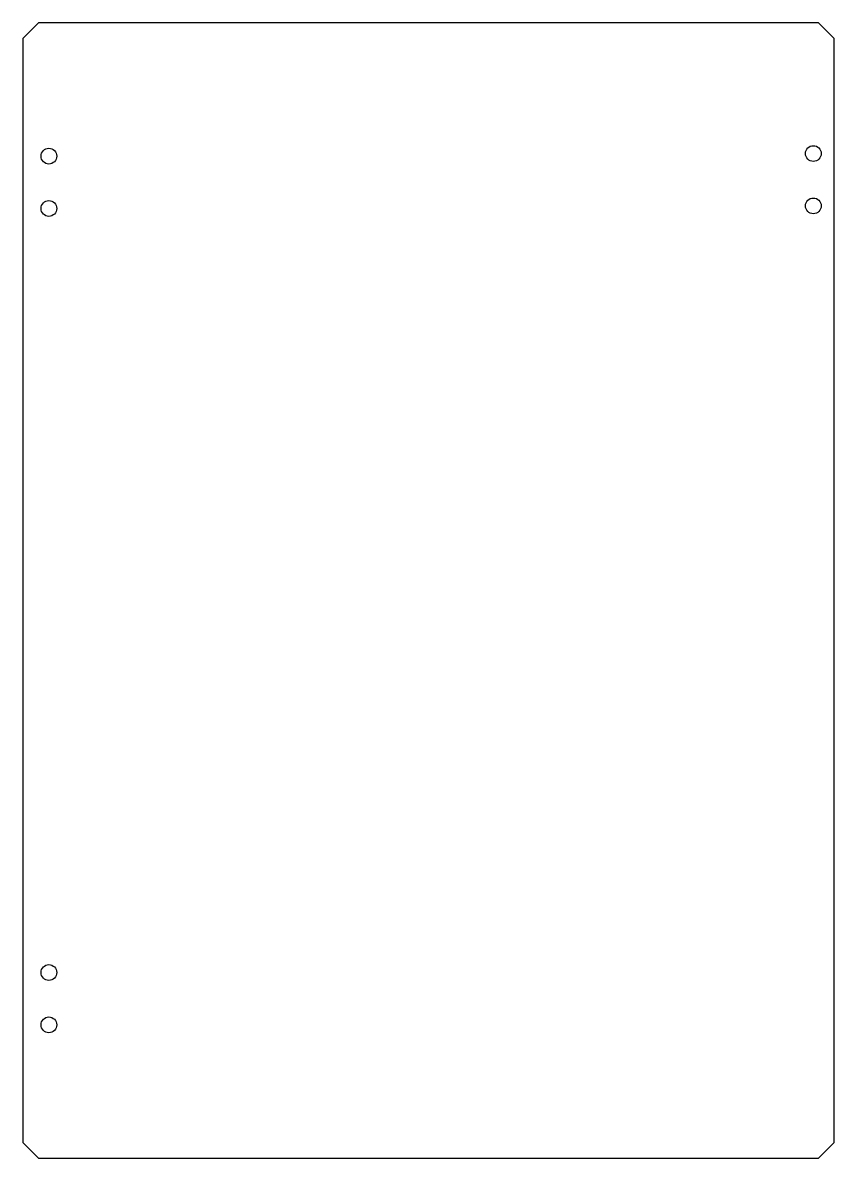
# Model space of a CAD drawing. Header units: millimetres. Extents: x -78 to 78, y -108 to 108.
import ezdxf

# ---------------------------------------------------------------- set-up
doc = ezdxf.new("R2010")
doc.units = ezdxf.units.MM

msp = doc.modelspace()

# ---------------------------------------------------------------- linework, layer by layer
at = {"color": 7, "linetype": 'Continuous', "lineweight": 25}
for p, q in [((-74.5, 108.5), (-77.5, 105.5)), ((74.5, 108.5), (-74.5, 108.5)), ((77.5, 105.5), (74.5, 108.5)), ((-77.5, 105.5), (-77.5, -105.5)), ((77.5, -105.5), (77.5, 105.5)), ((-77.5, -105.5), (-74.5, -108.5)), ((74.5, -108.5), (77.5, -105.5)), ((-74.5, -108.5), (74.5, -108.5))]:
    msp.add_line(p, q, dxfattribs=at)
for centre in [(73.5, 83.5), (-72.5, 83), (-72.5, 73), (73.5, 73.5), (-72.5, -73), (-72.5, -83)]:
    msp.add_circle(centre, 1.5, dxfattribs=at)

doc.saveas('drawing.dxf')
